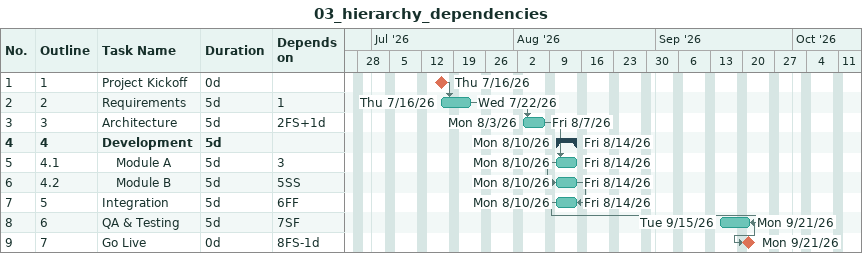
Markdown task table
03_hierarchy_dependencies

| ID | WBS | Task | Duration | Start | Finish | Predecessors |
|---|---|---|---|---|---|---|
| 1 | 1 | Project Kickoff | 0d | 2026-07-16 | 2026-07-16 |  |
| 2 | 2 | Requirements | 5d | 2026-07-16 | 2026-07-22 | 1 |
| 3 | 3 | Architecture | 5d | 2026-08-03 | 2026-08-07 | 2FS+1d |
| 4 | 4 | **Development** | 5d | 2026-08-10 | 2026-08-14 |  |
| 5 | 4.1 | Module A | 5d | 2026-08-10 | 2026-08-14 | 3 |
| 6 | 4.2 | Module B | 5d | 2026-08-10 | 2026-08-14 | 5SS |
| 7 | 5 | Integration | 5d | 2026-08-10 | 2026-08-14 | 6FF |
| 8 | 6 | QA & Testing | 5d | 2026-09-15 | 2026-09-21 | 7SF |
| 9 | 7 | Go Live | 0d | 2026-09-21 | 2026-09-21 | 8FS-1d |
